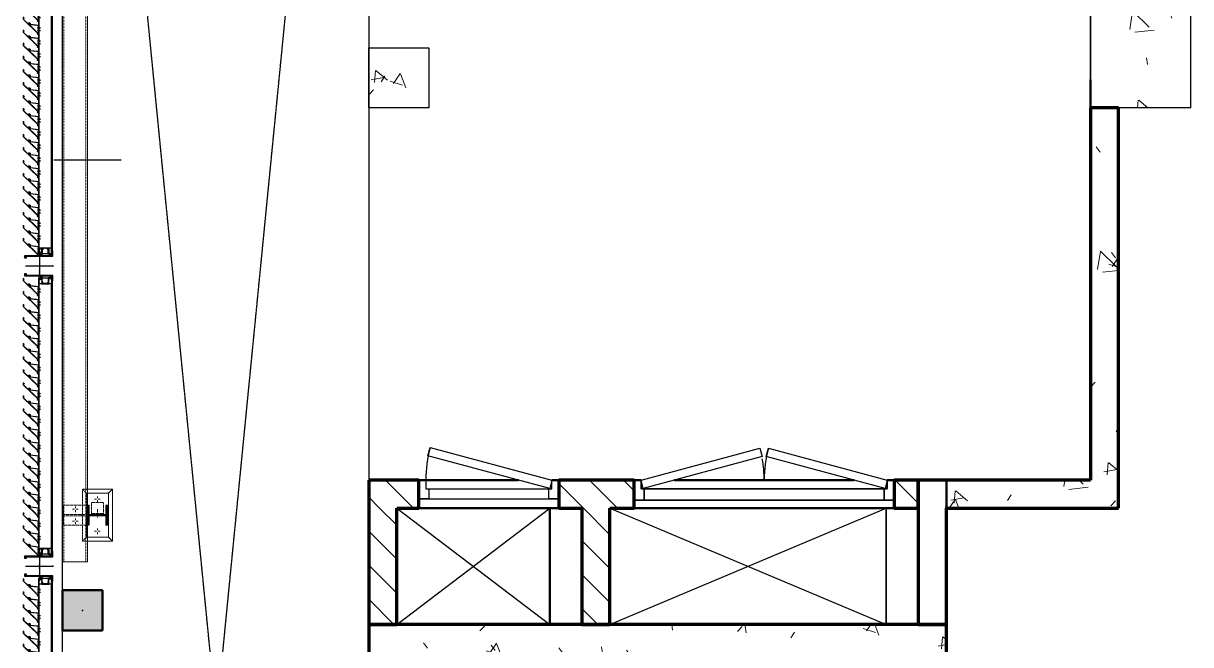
# Model space of a CAD drawing. Header units: millimetres. Extents: x -1379 to 1385823, y -4884429 to 548763.
# Drawn here: x 721394 to 727224, y -2312520 to -2309417 of the extents above; entities that cross this region are included whole.
import ezdxf

# ---------------------------------------------------------------- set-up
doc = ezdxf.new("R2010")
doc.units = ezdxf.units.MM
doc.set_wipeout_variables(frame=1)
for name, pattern in [('CENTER', [50.8, 31.75, -6.35, 6.35, -6.35]), ('DPA_Overhead 100', [2.75, 1.75, -1]), ('HIDDEN', [0.375, 0.25, -0.125]), ('XKITLINE00', [0]), ('XKITLINE02', [4, 2, -2])]:
    doc.linetypes.add(name, pattern=pattern)
for name, color, linetype in [('000 - CONCRETE_COL_CUT_COLOR_5', 7, 'Continuous'), ('000 - CONCRETE_COL_HATCH_', 7, 'Continuous'), ('000 - CONCRETE_EX_BUILDING_MAIN_COLOR_1', 7, 'Continuous'), ('000 - CONCRETE_PRECAST_CUT_COLOR_4', 7, 'Continuous'), ('000 - CONCRETE_WALL_HATCH_', 7, 'Continuous'), ('000 - EXISTING_COLUMN_CUT_COLOR_5', 7, 'Continuous'), ('000 - EXISTING_STEEL-STRUCTURE_CUT_COLOR_4', 7, 'Continuous'), ('000 - EXISTING_STEEL-STRUCTURE_HATCH_', 7, 'Continuous'), ('000 - EXISTING_STEEL-STRUCTURE_HIDDEN_', 7, 'HIDDEN'), ('000 - EXISTING_STEEL-STRUCTURE_MAIN_COLOR_1', 7, 'Continuous'), ('000 - EXISTING_STEEL-STRUCTURE_MAIN_COLOR_2', 7, 'Continuous'), ('000 - EXISTING_STEEL-STRUCTURE_MAIN_COLOR_3', 7, 'Continuous'), ('000 - EXISTING_STEEL-STRUCTURE_WIPEOUT_', 7, 'Continuous'), ('010 - ASPG_ACCESSORIES_MAIN_COLOR_1', 7, 'Continuous'), ('010 - ASPG_EXTR_DEF_SUB', 7, 'Continuous'), ('010 - ASPG_EXTR_MAIN_COLOR_2', 7, 'Continuous'), ('010 - ASPG_FASTERN_DEF_SUB', 7, 'Continuous'), ('010 - ASPG_FRAMING_CUT_COLOR_4', 7, 'Continuous'), ('010 - ASPG_FRAMING_DEF_SUB', 7, 'Continuous'), ('010 - ASPG_FRAMING_HATCH_', 7, 'Continuous'), ('010 - ASPG_FRAMING_MAIN_COLOR_2', 7, 'Continuous'), ('010 - ASPG_FRAMING_SUB_COLOR_2', 7, 'Continuous'), ('010 - ASPG_FRAMING_WIPEOUT_', 7, 'Continuous'), ('BOLT & SCREW', 7, 'Continuous'), ('Center Line', 7, 'CENTER')]:
    doc.layers.add(name, color=color, linetype=linetype)
doc.layers.add('000 - EXISTING_STEEL-STRUCTURE_DEF_SUB', color=7, linetype='Continuous', plot=False)
for name, color, linetype, lineweight in [('12-GRID', 7, 'CENTER', 13), ('_ _ A-DETL-OPENING', 7, 'Continuous', 25), ('A-COLS-E', 7, 'Continuous', 35), ('A-DETL-GENF', 7, 'Continuous', 35), ('A-DETL-MEDM', 7, 'Continuous', 50), ('A-DOOR-E', 7, 'Continuous', 35), ('A-FLOR-E', 7, 'Continuous', 35), ('A-FLOR-OVHD', 7, 'DPA_Overhead 100', 25), ('A-WALL', 7, 'Continuous', 70), ('A-WALL-PATT', 7, 'Continuous', 70), ('SCREW', 7, 'Continuous', 5), ('WALL-E', 7, 'Continuous', 50)]:
    doc.layers.add(name, color=color, linetype=linetype, lineweight=lineweight)
pattern_1 = [(50, (-216781.46, 2306690.5), (728.7365, -63.75582), [76.2, -838.2]), (355, (-216781.5, 2306690.5), (-140.97162, 764.2276), [60.96, -670.56]), (100.451, (-216720.74, 2306685.2), (587.77, 700.46675), [64.76, -712.36]), (46.184, (-216781.5, 2306893.7), (1084.31624, -168.17096), [114.3, -1257.3]), (96.636, (-216691.1, 2306879.7), (949.6099, 989.70985), [97.14, -1068.54]), (351.184, (-216781.5, 2306893.7), (949.62055, 989.70115), [91.44, -1005.84]), (21, (-216679.86, 2306842.9), (606.45787, -409.06057), [76.2, -838.2]), (326, (-216679.9, 2306842.9), (247.20834, 736.75292), [60.96, -670.56]), (71.451, (-216629.3, 2306808.8), (853.66825, 327.68547), [64.76, -712.36]), (37.5, (-216781.46, 2306690.48), (12.354693, 338.22012), [33.528, -628.904, 33.528, -647.192, -673.1]), (37.5, (-216781.46, 2306690.48), (12.354693, 338.22012), [-1343.152, 33.528, -639.572]), (7.5, (-216781.46, 2306690.48), (267.278874, 400.722127), [33.528, -354.584, 33.528, -613.664, -256.54]), (7.5, (-216781.46, 2306690.48), (267.278874, 400.722127), [-1035.304, 33.528, -223.012]), (327.5, (-217008.03, 2306690.48), (542.36333, -22.915345), [33.528, -220.472, 33.528, -758.952, -1051.56]), (327.5, (-217008.03, 2306690.48), (542.36333, -22.915345), [-1046.48, 33.528, -1018.032]), (317.5, (-217109.63, 2306690.5), (592.51696, 101.70711), [33.528, -296.672, 33.528, -492.76, -746.76]), (317.5, (-217109.63, 2306690.5), (592.51696, 101.70711), [-856.488, 33.528, -713.232])]
pattern_2 = [(45, (-216781.46, 2306690.48), (-84.852814, 84.852814), [])]
pattern_3 = [(270, (1257419.24324, -520041.6224), (0.65495992507, -1.1344238721), [0.7562825814, -1.5125651628]), (30, (1257419.24324, -520041.6224), (0.65495992936, 1.1344238696), [0.7562825814, -1.5125651628]), (330, (1257419.24324, -520041.6224), (1.30991985442, -2.48e-09), [-1.5125651628, 0.7562825814])]
pattern_4 = [(315, (1257419.4929, -520021.6224), (1.3369313545, 1.3369313545), []), (45, (1257419.4929, -520021.6224), (-1.3369313545, 1.3369313545), [])]
pattern_5 = [(270, (1257419.4425, -520043.9224), (0.65495992507, -1.1344238721), [0.7562825814, -1.5125651628]), (30, (1257419.4425, -520043.9224), (0.65495992936, 1.1344238696), [0.7562825814, -1.5125651628]), (330, (1257419.4425, -520043.9224), (1.30991985442, -2.48e-09), [-1.5125651628, 0.7562825814])]
pattern_6 = [(315, (1257419.1929, -520023.9224), (1.3369313545, 1.3369313545), []), (45, (1257419.1929, -520023.9224), (-1.3369313545, 1.3369313545), [])]

# ---------------------------------------------------------------- blocks, each defined once
blk = doc.blocks.new('DPA_Rectangular - 500 x 500mm-3612790-IV01 - LOWER ROOF LEVEL PLAN')
at = {"layer": '000 - CONCRETE_COL_CUT_COLOR_5', "lineweight": 9}
h = blk.add_hatch(dxfattribs=at)
h.set_pattern_fill('FP_1', style=0, pattern_type=2)
h.set_pattern_definition([(50, (-221906.46, 2313145.5), (728.7365, -63.75582), [76.2, -838.2]), (355, (-221906.5, 2313145.5), (-140.97162, 764.2276), [60.96, -670.56]), (100.451, (-221845.74, 2313140.2), (587.77, 700.46675), [64.76, -712.36]), (46.184, (-221906.5, 2313348.7), (1084.31624, -168.17096), [114.3, -1257.3]), (96.636, (-221816.1, 2313334.7), (949.6099, 989.70985), [97.14, -1068.54]), (351.184, (-221906.5, 2313348.7), (949.62055, 989.70115), [91.44, -1005.84]), (21, (-221804.86, 2313297.9), (606.45787, -409.06057), [76.2, -838.2]), (326, (-221804.9, 2313297.9), (247.20834, 736.75292), [60.96, -670.56]), (71.451, (-221754.3, 2313263.8), (853.66825, 327.68547), [64.76, -712.36]), (37.5, (-221906.46, 2313145.48), (12.354693, 338.22012), [33.528, -628.904, 33.528, -1320.292]), (37.5, (-221906.46, 2313145.48), (12.354693, 338.22012), [-695.96, -647.192, 33.528, -639.572]), (7.5, (-221906.46, 2313145.48), (267.278874, 400.722127), [33.528, -354.584, 33.528, -870.204]), (7.5, (-221906.46, 2313145.48), (267.278874, 400.722127), [-421.64, -613.664, 33.528, -223.012]), (327.5, (-222133.03, 2313145.48), (542.36333, -22.915345), [33.528, -220.472, 33.528, -1810.512]), (327.5, (-222133.03, 2313145.48), (542.36333, -22.915345), [-287.528, -758.952, 33.528, -1018.032]), (317.5, (-222234.63, 2313145.5), (592.51696, 101.70711), [33.528, -296.672, 33.528, -1239.52]), (317.5, (-222234.63, 2313145.5), (592.51696, 101.70711), [-363.728, -492.76, 33.528, -713.232])])
h.paths.add_polyline_path([(250, -250), (250, 250), (-250, 250), (-250, -250)])
at = {"layer": '000 - CONCRETE_COL_CUT_COLOR_5', "color": 7}
for p, q in [((-250, 250), (250, 250)), ((-250, -250), (-250, 250)), ((250, 250), (250, -250)), ((250, -250), (-250, -250))]:
    blk.add_line(p, q, dxfattribs=at)
blk = doc.blocks.new('A4 - _Wall_ Access Panel 700x1350-3805095-IV01 - LOWER ROOF LEVEL PLAN')
at = {"layer": '000 - CONCRETE_EX_BUILDING_MAIN_COLOR_1', "color": 7}
for p, q in [((-350, 23), (-300, 23)), ((-350, -70), (-350, 23)), ((350, 23), (-350, 23)), ((-350, -70), (-350, 23)), ((-300, 23), (-300, -27)), ((300, 23), (-300, 23)), ((-300, 23), (-300, -27)), ((300, 23), (350, 23)), ((300, -27), (300, 23)), ((300, -27), (300, 23)), ((350, 23), (350, -70)), ((350, 23), (350, -70)), ((-315, -27), (-315, -70)), ((-300, -27), (-315, -27)), ((315, -27), (-315, -27)), ((-315, -27), (-315, -70)), ((-315, -70), (-303.9, -28.5)), ((-303.9, -28.5), (304.6, -191.5)), ((300, -27), (-300, -27)), ((315, -27), (300, -27)), ((315, -70), (315, -27)), ((315, -70), (315, -27)), ((-315, -70), (-350, -70)), ((-315, -70), (-350, -70)), ((293.5, -233.1), (-315, -70)), ((350, -70), (-148.9, -70)), ((-148.9, -70), (315, -70)), ((350, -70), (315, -70)), ((304.6, -191.5), (293.5, -233.1))]:
    blk.add_line(p, q, dxfattribs=at)
blk.add_arc((-315, -70), 630, 344.9995, 0, dxfattribs=at)
blk = doc.blocks.new('A20 - _Wall_ Access Panel 1300x1350-3801964-IV01 - LOWER ROOF LEVEL PLAN')
at = {"layer": '000 - CONCRETE_EX_BUILDING_MAIN_COLOR_1', "color": 7}
for p, q in [((-650, 30), (-600, 30)), ((-650, -70), (-650, 30)), ((-650, 30), (-650, -70)), ((650, 30), (-650, 30)), ((-600, 30), (-600, -27)), ((-600, -27), (-600, 30)), ((-600, 30), (600, 30)), ((600, 30), (650, 30)), ((600, -27), (600, 30)), ((600, 30), (600, -27)), ((650, 30), (650, -70)), ((650, -70), (650, 30)), ((-600, -27), (-615, -27)), ((-615, -27), (-615, -70)), ((-615, -70), (-615, -27)), ((-615, -27), (615, -27)), ((-615, -70), (-603.9, -28.5)), ((-603.9, -28.5), (-9.8, -187.6)), ((600, -27), (-600, -27)), ((9.8, -187.6), (603.9, -28.5)), ((615, -27), (600, -27)), ((603.9, -28.5), (615, -70)), ((615, -70), (615, -27)), ((615, -27), (615, -70)), ((-615, -70), (-650, -70)), ((-650, -70), (-615, -70)), ((-21, -229.2), (-615, -70)), ((448.8, -70), (-448.9, -70)), ((-448.9, -70), (448.8, -70)), ((615, -70), (21, -229.2)), ((650, -70), (615, -70)), ((615, -70), (650, -70)), ((-9.8, -187.6), (-21, -229.2)), ((21, -229.2), (9.8, -187.6))]:
    blk.add_line(p, q, dxfattribs=at)
for centre, start, end in [((-615, -70), 344.99949, 0), ((615, -70), 180, 190.00035)]:
    blk.add_arc(centre, 615, start, end, dxfattribs=at)
blk = doc.blocks.new('DPA_Rectangular - 300 x 300mm-V578-IV01 - LOWER ROOF LEVEL PLAN')
at = {"layer": '000 - CONCRETE_COL_CUT_COLOR_5', "lineweight": 9}
h = blk.add_hatch(dxfattribs=at)
h.set_pattern_fill('FP_65', style=0, pattern_type=2)
h.set_pattern_definition([(50, (-222006.46, 2316850.5), (728.7365, -63.75582), [76.2, -838.2]), (355, (-222006.5, 2316850.5), (-140.97162, 764.2276), [60.96, -670.56]), (100.451, (-221945.74, 2316845.2), (587.77, 700.46675), [64.76, -712.36]), (46.184, (-222006.5, 2317053.7), (1084.31624, -168.17096), [114.3, -1257.3]), (96.636, (-221916.1, 2317039.7), (949.6099, 989.70985), [97.14, -1068.54]), (351.184, (-222006.5, 2317053.7), (949.62055, 989.70115), [91.44, -1005.84]), (21, (-221904.86, 2317002.9), (606.45787, -409.06057), [76.2, -838.2]), (326, (-221904.9, 2317002.9), (247.20834, 736.75292), [60.96, -670.56]), (71.451, (-221854.3, 2316968.8), (853.66825, 327.68547), [64.76, -712.36]), (37.5, (-222006.46, 2316850.48), (12.354693, 338.22012), [33.528, -628.904, 33.528, -1320.292]), (37.5, (-222006.46, 2316850.48), (12.354693, 338.22012), [-695.96, -647.192, 33.528, -639.572]), (7.5, (-222006.46, 2316850.48), (267.278874, 400.722127), [33.528, -354.584, 33.528, -870.204]), (7.5, (-222006.46, 2316850.48), (267.278874, 400.722127), [-421.64, -613.664, 33.528, -223.012]), (327.5, (-222233.03, 2316850.48), (542.36333, -22.915345), [33.528, -220.472, 33.528, -1810.512]), (327.5, (-222233.03, 2316850.48), (542.36333, -22.915345), [-287.528, -758.952, 33.528, -1018.032]), (317.5, (-222334.63, 2316850.5), (592.51696, 101.70711), [33.528, -296.672, 33.528, -1239.52]), (317.5, (-222334.63, 2316850.5), (592.51696, 101.70711), [-363.728, -492.76, 33.528, -713.232])])
h.paths.add_polyline_path([(150, -150), (150, 150), (-150, 150), (-150, -150)])
at = {"layer": '000 - CONCRETE_COL_CUT_COLOR_5', "color": 7}
for p, q in [((-150, 150), (150, 150)), ((-150, -150), (-150, 150)), ((150, 150), (150, -150)), ((150, -150), (-150, -150))]:
    blk.add_line(p, q, dxfattribs=at)
blk = doc.blocks.new('*U2580')
at = {"layer": '000 - CONCRETE_COL_HATCH_'}
h = blk.add_hatch(dxfattribs=at)
h.set_pattern_fill('AR-CONC', scale=0.5)
h.set_pattern_definition([(50, (0, -2e-14), (3.5863, -0.31376), [0.375, -4.125]), (355, (0, -2e-14), (-0.69376, 3.76096), [0.3, -3.3]), (100.4514, (0.299, -0.026), (2.89254, 3.4472), [0.3187, -3.50571]), (46.1842, (0, 1), (5.3362, -0.8276), [0.5625, -6.1875]), (96.6356, (0.4447, 0.931), (4.67331, 4.8706), [0.47805, -5.25857]), (351.184, (0, 1), (4.6733, 4.8706), [0.45, -4.95]), (21, (0.5, 0.75), (2.984535, -2.013094), [0.375, -4.125]), (326, (0.5, 0.75), (1.21658, 3.62575), [0.3, -3.3]), (71.4514, (0.7487, 0.5822), (4.20111, 1.612656), [0.3187, -3.50571]), (37.5, (0, -2e-14), (0.060799, 1.664469), [0, -3.26, 0, -3.35, 0, -3.3125]), (7.5, (0, -2e-14), (1.315348, 1.972059), [0, -1.91, 0, -3.185, 0, -1.2625]), (327.5, (-1.115, -2e-14), (2.669112, -0.112774), [0, -1.25, 0, -3.9, 0, -5.175]), (317.5, (-1.615, -2e-14), (2.91593, 0.500525), [0, -1.625, 0, -2.59, 0, -3.675])])
h.paths.add_polyline_path([(-100, -100), (100, -100), (100, 100), (-100, 100)])
at = {"color": 7}
blk.add_point((0, 0), dxfattribs=at)
at = {"layer": '000 - EXISTING_COLUMN_CUT_COLOR_5', "color": 7}
blk.add_lwpolyline([(-100, -100), (100, -100), (100, 100), (-100, 100)], close=True, dxfattribs=at)
blk = doc.blocks.new('C-1-IV01_REV00_20260605-145550_LOPF_EX')
at = {"layer": 'A-DETL-GENF', "lineweight": 25}
h = blk.add_hatch(dxfattribs=at)
h.set_pattern_fill('FP_2', style=0, pattern_type=2)
h.set_pattern_definition(pattern_1)
h.paths.add_polyline_path([(3485, -11840), (3485, -11640), (3285, -11640), (3285, -11840)])
h.paths.add_polyline_path([(519.4, -11840), (585, -11840), (585, -11640), (385, -11640), (385, -11840)])
h.paths.add_polyline_path([(7985, -11840), (7985, -11640), (7785, -11640), (7785, -11840)])
h.paths.add_polyline_path([(16445, -11840), (16445, -11640), (16245, -11640), (16245, -11840)])
h.paths.add_polyline_path([(12295, -11840), (12495, -11840), (12495, -11640), (12295, -11640)])
at = {"layer": 'A-WALL-PATT', "lineweight": 9}
h = blk.add_hatch(dxfattribs=at)
h.set_pattern_fill('FP_2', style=0, pattern_type=2)
h.set_pattern_definition(pattern_1)
h.paths.add_polyline_path([(7235, -6705), (7375, -6705), (7375, -6565), (5375, -6565), (5375, -6705), (6259.5, -6705)])
h = blk.add_hatch(dxfattribs=at)
h.set_pattern_fill('FP_2', style=0, pattern_type=2)
h.set_pattern_definition(pattern_1)
h.paths.add_polyline_path([(7375, -7425), (7375, -6705), (7235, -6705), (7235, -7425)])
h = blk.add_hatch(dxfattribs=at)
h.set_pattern_fill('FP_2', style=0, pattern_type=2)
h.set_pattern_definition(pattern_1)
h.paths.add_polyline_path([(7955, -7565), (7955, -7425), (7235, -7425), (7235, -7565)])
h = blk.add_hatch(dxfattribs=at)
h.set_pattern_fill('FP_2', style=0, pattern_type=2)
h.set_pattern_definition(pattern_1)
h.paths.add_polyline_path([(7955, -10310), (8155, -10310), (8155, -7425), (7955, -7425), (7955, -9952.9)])
h = blk.add_hatch(dxfattribs=at)
h.set_pattern_fill('FP_8', style=0, pattern_type=2)
h.set_pattern_definition(pattern_2)
h.paths.add_polyline_path([(7375, -10310), (7375, -10060), (7235, -10060), (7235, -10310), (7305, -10310)])
h.paths.add_polyline_path([(7305, -9360), (7375, -9360), (7375, -8985), (7235, -8985), (7235, -9360)])
h.paths.add_polyline_path([(7235, -7685), (7375, -7685), (7375, -7565), (7235, -7565), (7235, -7643.6)])
h = blk.add_hatch(dxfattribs=at)
h.set_pattern_fill('FP_8', style=0, pattern_type=2)
h.set_pattern_definition(pattern_2)
h.paths.add_polyline_path([(7955, -9245), (7955, -9105), (7375, -9105), (7375, -9245), (7407.5, -9245)])
h = blk.add_hatch(dxfattribs=at)
h.set_pattern_fill('FP_8', style=0, pattern_type=2)
h.set_pattern_definition(pattern_2)
h.paths.add_polyline_path([(7955, -10310), (7955, -10170), (7375, -10170), (7375, -10310), (7407.5, -10310)])
at = {"layer": '_ _ A-DETL-OPENING', "color": 7}
for p, q in [((7955, -9105), (7375, -7725)), ((7375, -9105), (7955, -7725)), ((7955, -10170), (7375, -9405)), ((7375, -10170), (7955, -9405))]:
    blk.add_line(p, q, dxfattribs=at)
at = {"layer": 'A-DETL-MEDM', "color": 7}
for p, q in [((7785, -11640), (7785, -11840)), ((7985, -11640), (7785, -11640)), ((7985, -11840), (7985, -11640)), ((7785, -11840), (7985, -11840))]:
    blk.add_line(p, q, dxfattribs=at)
at = {"layer": 'A-FLOR-E', "color": 7}
for p, q in [((5375, -6565), (7375, -6565)), ((7375, -6565), (7375, -7425)), ((7235, -6705), (685, -6705)), ((685, -6705), (7235, -6705)), ((7235, -6705), (685, -6705)), ((685, -6705), (7235, -6705)), ((7235, -6705), (685, -6705)), ((7235, -7425), (7235, -6705)), ((7235, -6705), (7235, -7425)), ((7235, -7720), (7235, -6705)), ((7235, -6705), (7235, -7425)), ((7235, -7425), (7235, -6705)), ((14555, -7425), (7235, -7425)), ((7235, -7425), (14555, -7425)), ((7235, -7425), (7955, -7425)), ((7955, -7425), (7235, -7425)), ((7375, -7425), (14415, -7425)), ((7955, -7425), (7955, -7725)), ((7955, -7725), (7955, -7425)), ((7955, -7725), (7375, -7725)), ((7375, -7725), (7375, -9105)), ((7375, -9105), (7375, -7725)), ((7375, -7725), (7955, -7725)), ((7235, -8783.8), (7235, -7886.1)), ((7235, -9395), (7235, -8950)), ((7375, -9105), (7955, -9105)), ((7955, -9105), (7375, -9105)), ((7955, -9105), (7955, -9405)), ((7955, -9405), (7955, -9105)), ((7955, -9405), (7375, -9405)), ((7375, -9405), (7375, -10170)), ((7375, -10170), (7375, -9405)), ((7375, -9405), (7955, -9405)), ((7235, -10310), (7235, -9561.1)), ((7375, -10170), (7955, -10170)), ((7955, -10170), (7375, -10170)), ((7955, -10170), (7955, -10310)), ((7955, -10310), (7955, -10170)), ((14555, -10310), (7235, -10310)), ((7955, -10310), (14555, -10310)), ((14555, -10310), (7955, -10310))]:
    blk.add_line(p, q, dxfattribs=at)
at = {"layer": 'A-FLOR-OVHD', "color": 7}
for p, q in [((16145, -10310), (585, -11840)), ((685, -10310), (7235, -10310)), ((16245, -11840), (685, -10310)), ((16245, -11840), (585, -11840))]:
    blk.add_line(p, q, dxfattribs=at)
at = {"layer": 'A-WALL', "color": 7}
for p, q in [((7375, -6565), (5375, -6565)), ((5375, -6565), (5375, -6705)), ((7375, -6705), (7375, -6565)), ((5375, -6705), (7235, -6705)), ((7235, -6705), (7235, -7425)), ((7375, -7425), (7375, -6705)), ((7235, -7425), (7235, -7565)), ((7955, -7425), (7375, -7425)), ((7955, -7425), (7955, -10310)), ((8155, -7425), (7955, -7425)), ((7955, -7565), (7955, -7425)), ((7235, -7565), (7955, -7565)), ((7235, -7565), (7235, -7685)), ((7305, -7565), (7235, -7565)), ((7375, -7565), (7305, -7565)), ((7375, -7685), (7375, -7565)), ((7235, -7685), (7305, -7685)), ((7305, -7685), (7375, -7685)), ((7235, -8985), (7235, -9360)), ((7305, -8985), (7235, -8985)), ((7375, -8985), (7305, -8985)), ((7375, -9105), (7375, -8985)), ((7955, -9105), (7375, -9105)), ((7955, -9245), (7955, -9105)), ((7375, -9245), (7955, -9245)), ((7375, -9360), (7375, -9245)), ((7235, -9360), (7305, -9360)), ((7305, -9360), (7375, -9360)), ((7235, -10060), (7235, -10310)), ((7305, -10060), (7235, -10060)), ((7375, -10060), (7305, -10060)), ((7375, -10170), (7375, -10060)), ((7955, -10170), (7375, -10170)), ((7955, -10310), (7955, -10170)), ((7235, -10310), (7305, -10310)), ((7305, -10310), (7375, -10310)), ((7375, -10310), (7955, -10310)), ((7955, -10310), (8155, -10310))]:
    blk.add_line(p, q, dxfattribs=at)
at = {"layer": 'WALL-E', "color": 7}
for p, q in [((5235, -6705), (5375, -6705)), ((5235, -6705), (5375, -6705)), ((7235, -7425), (7955, -7425)), ((7955, -7425), (7235, -7425)), ((14355, -7425), (7955, -7425)), ((7955, -7425), (14355, -7425)), ((7955, -7625), (7955, -7425)), ((7955, -7625), (7955, -7425)), ((7955, -7425), (7955, -7565)), ((7955, -7425), (7955, -7565)), ((7955, -7625), (7955, -10310)), ((7955, -10310), (7955, -7625)), ((7235, -7720), (7235, -7685)), ((7375, -7685), (7235, -7685)), ((7375, -7685), (7375, -8985)), ((7375, -9105), (7375, -7725)), ((7375, -7725), (7375, -9105)), ((7375, -9065), (7375, -7765)), ((7375, -7765), (7375, -9065)), ((7235, -8783.8), (7235, -7886.1)), ((7235, -8985), (7235, -8950)), ((7235, -8985), (7375, -8985)), ((7955, -9265), (7955, -9405)), ((7955, -9265), (7955, -9405)), ((7235, -9395), (7235, -9360)), ((7375, -9360), (7235, -9360)), ((7375, -9360), (7375, -10060)), ((7375, -9405), (7955, -9405)), ((7955, -9405), (7375, -9405)), ((7375, -10170), (7375, -9405)), ((7375, -9405), (7375, -10170)), ((7235, -10060), (7235, -9561.1)), ((7375, -10170), (7375, -9837.5)), ((7375, -9837.5), (7375, -10170)), ((7235, -10060), (7375, -10060))]:
    blk.add_line(p, q, dxfattribs=at)
at = {"layer": '000 - CONCRETE_PRECAST_CUT_COLOR_4', "color": 7}
blk.add_blockref('*U2580', (7885, -11740), dxfattribs=at)
at = {"layer": 'A-COLS-E', "color": 7}
for name, p in [('DPA_Rectangular - 500 x 500mm-3612790-IV01 - LOWER ROOF LEVEL PLAN', (5125, -6455)), ('DPA_Rectangular - 300 x 300mm-V578-IV01 - LOWER ROOF LEVEL PLAN', (5225, -10160))]:
    blk.add_blockref(name, p, dxfattribs=at)
at = {"layer": 'A-DOOR-E', "color": 7, "rotation": 270}
for name, p in [('A20 - _Wall_ Access Panel 1300x1350-3801964-IV01 - LOWER ROOF LEVEL PLAN', (7305, -8335)), ('A4 - _Wall_ Access Panel 700x1350-3805095-IV01 - LOWER ROOF LEVEL PLAN', (7305, -9710))]:
    blk.add_blockref(name, p, dxfattribs=at)
blk = doc.blocks.new('*U3530')
at = {"layer": '12-GRID', "color": 7, "linetype": 'CENTER'}
for p, q in [((0, -6.2), (0, 2.2)), ((-4.2, -2), (4.2, -2))]:
    blk.add_line(p, q, dxfattribs=at)
at = {"layer": 'BOLT & SCREW', "color": 7}
for p, q in [((-0.6, -1.8), (-1.8, -1.6)), ((-0.6, -2.2), (-1.8, -2.4)), ((-0.5, -1.8), (-0.9, -1.6)), ((-0.5, -2.2), (-0.9, -2.4)), ((-0.2, -1.4), (-0.4, -0.2)), ((-0.2, -1.5), (-0.4, -1.1)), ((-0.2, -2.5), (-0.4, -2.9)), ((-0.2, -2.6), (-0.4, -3.8)), ((0.2, -1.4), (0.4, -0.2)), ((0.2, -1.5), (0.4, -1.1)), ((0.4, -2.9), (0.2, -2.5)), ((0.2, -2.6), (0.4, -3.8)), ((0.5, -1.8), (0.9, -1.6)), ((0.5, -2.2), (0.9, -2.4)), ((0.6, -1.8), (1.8, -1.6)), ((0.6, -2.2), (1.8, -2.4))]:
    blk.add_line(p, q, dxfattribs=at)
for points in [[(-1.8, -1.6), (-0.9, -1.6, 0.414214), (-0.4, -1.1), (-0.4, -0.2), (0.4, -0.2), (0.4, -1.1, 0.414214), (0.9, -1.6), (1.8, -1.6), (1.8, -2.4), (0.9, -2.4, 0.414214), (0.4, -2.9), (0.4, -3.8), (-0.4, -3.8), (-0.4, -2.9, 0.414214), (-0.9, -2.4), (-1.8, -2.4)], [(0.2, -2.5, -0.414214), (0.5, -2.2), (0.6, -2.2), (0.6, -1.8), (0.5, -1.8, -0.414214), (0.2, -1.5), (0.2, -1.4), (-0.2, -1.4), (-0.2, -1.5, -0.414214), (-0.5, -1.8), (-0.6, -1.8), (-0.6, -2.2), (-0.5, -2.2, -0.414214), (-0.2, -2.5), (-0.2, -2.6), (0.2, -2.6)]]:
    blk.add_lwpolyline(points, format="xyb", close=True, dxfattribs=at)
blk.add_circle((0, -2), 3.5, dxfattribs=at)
blk = doc.blocks.new('000_ASPG_TYP_FILES_20260218-010703_FRAME_EXTR_')
at = {"layer": '010 - ASPG_FRAMING_HATCH_'}
h = blk.add_hatch(dxfattribs=at)
h.set_pattern_fill('ANSI32', scale=0.1, angle=180)
edge = h.paths.add_edge_path()
edge.add_line((2, 16), (2, 2))
edge.add_line((2, 2), (39.7, 2))
edge.add_arc((39.7, 1.7), 0.3, 0, 90, ccw=False)
edge.add_line((40, 1.7), (40, 0.3))
edge.add_arc((39.7, 0.3), 0.3, -90, 0, ccw=False)
edge.add_line((39.7, 0), (0.3, 0))
edge.add_arc((0.3, 0.3), 0.3, 180, 270, ccw=False)
edge.add_line((0, 0.3), (0, 17.7))
edge.add_arc((0.3, 17.7), 0.3, 90, 180, ccw=False)
edge.add_line((0.3, 18), (22.6, 18))
edge.add_arc((22.6, 18.5), 0.5, 270, 380.20955)
edge.add_arc((26.2, 19.8), 3.35, 182.06379, 200.20955, ccw=False)
edge.add_arc((23.6, 19.7), 0.76, 2.06379, 182.06379, ccw=False)
edge.add_arc((26.2, 19.8), 1.83, 182.06379, 447.93621)
edge.add_arc((26.3, 22.4), 0.76, 87.93621, 267.93621, ccw=False)
edge.add_arc((26.2, 19.8), 3.35, 69.79045, 87.93621, ccw=False)
edge.add_arc((27.5, 23.4), 0.5, 249.79045, 360)
edge.add_line((28, 23.4), (28, 26.7))
edge.add_line((28, 26.7), (28.5, 27.2))
edge.add_line((28.5, 27.2), (28, 27.7))
edge.add_line((28, 27.7), (28, 38.6))
edge.add_line((28, 38.6), (28.5, 39.1))
edge.add_line((28.5, 39.1), (28, 39.6))
edge.add_line((28, 39.6), (28, 42.9))
edge.add_arc((27.5, 42.9), 0.5, 0, 110.20955)
edge.add_arc((26.2, 46.5), 3.35, 272.06379, 290.20955, ccw=False)
edge.add_arc((26.3, 43.9), 0.76, 92.06379, 272.06379, ccw=False)
edge.add_arc((26.2, 46.5), 1.83, 272.06379, 537.93621)
edge.add_arc((23.6, 46.6), 0.76, 177.93621, 357.93621, ccw=False)
edge.add_arc((26.2, 46.5), 3.35, 159.79045, 177.93621, ccw=False)
edge.add_arc((22.6, 47.8), 0.5, 339.79045, 450)
edge.add_line((22.6, 48.3), (0.3, 48.3))
edge.add_arc((0.3, 48.6), 0.3, 180, 270, ccw=False)
edge.add_line((0, 48.6), (0, 60))
edge.add_arc((0.3, 60), 0.3, 90, 180, ccw=False)
edge.add_line((0.3, 60.3), (5, 60.3))
edge.add_line((5, 60.3), (5, 65))
edge.add_arc((5.3, 65), 0.3, 90, 180, ccw=False)
edge.add_line((5.3, 65.3), (30, 65.3))
edge.add_line((30, 65.3), (30, 63.6))
edge.add_arc((29.7, 63.6), 0.3, -90, 0, ccw=False)
edge.add_line((29.7, 63.3), (7.3, 63.3))
edge.add_arc((7.3, 63), 0.3, 90, 180)
edge.add_line((7, 63), (7, 58.3))
edge.add_line((7, 58.3), (2.3, 58.3))
edge.add_arc((2.3, 58), 0.3, 90, 180)
edge.add_line((2, 58), (2, 50.6))
edge.add_arc((2.3, 50.6), 0.3, 180, 270)
edge.add_line((2.3, 50.3), (29.7, 50.3))
edge.add_arc((29.7, 50), 0.3, 0, 90, ccw=False)
edge.add_line((30, 50), (30, 26.7))
edge.add_line((30, 26.7), (30, 16.3))
edge.add_arc((29.7, 16.3), 0.3, -90, 0, ccw=False)
edge.add_line((29.7, 16), (2, 16))
at = {"layer": '010 - ASPG_FRAMING_CUT_COLOR_4', "color": 7}
blk.add_lwpolyline([(2, 16), (2, 2), (39.7, 2, -0.414214), (40, 1.7), (40, 0.3, -0.414214), (39.7, 0), (0.3, 0, -0.414214), (0, 0.3), (0, 17.7, -0.414214), (0.3, 18), (22.6, 18, 0.52173), (23, 18.7, -0.079342), (22.8, 19.7, -1), (24.3, 19.8, 2.296346), (26.2, 21.7, -1), (26.3, 23.2, -0.079342), (27.3, 23, 0.52173), (28, 23.4), (28, 26.7), (28.5, 27.2), (28, 27.7), (28, 38.6), (28.5, 39.1), (28, 39.6), (28, 42.9, 0.52173), (27.3, 43.3, -0.079342), (26.3, 43.1, -1), (26.2, 44.6, 2.296346), (24.3, 46.5, -1), (22.8, 46.6, -0.079342), (23, 47.6, 0.52173), (22.6, 48.3), (0.3, 48.3, -0.414214), (0, 48.6), (0, 60, -0.414214), (0.3, 60.3), (5, 60.3), (5, 65, -0.414214), (5.3, 65.3), (30, 65.3), (30, 63.6, -0.414214), (29.7, 63.3), (7.3, 63.3, 0.414214), (7, 63), (7, 58.3), (2.3, 58.3, 0.414214), (2, 58), (2, 50.6, 0.414214), (2.3, 50.3), (29.7, 50.3, -0.414214), (30, 50), (30, 26.7), (30, 16.3, -0.414214), (29.7, 16)], format="xyb", close=True, dxfattribs=at)
at = {"color": 7}
for p in [(26.2, 48.5), (26.2, 21.8)]:
    blk.add_blockref('*U3530', p, dxfattribs=at)
blk = doc.blocks.new('*U3143')
at = {"layer": '010 - ASPG_FRAMING_HATCH_', "transparency": 33554585}
h = blk.add_hatch(dxfattribs=at)
h.set_pattern_fill('ANSI32', scale=0.25)
edge = h.paths.add_edge_path()
edge.add_line((2, -50), (2, -75))
edge.add_line((2, -75), (0, -75))
edge.add_line((0, -75), (0, -49))
edge.add_arc((1, -49), 1, 90, 180, ccw=False)
edge.add_line((1, -48), (63, -48))
edge.add_arc((63, -47), 1, 270, 360)
edge.add_line((64, -47), (64, 47))
edge.add_arc((63, 47), 1, 0, 90)
edge.add_line((63, 48), (1, 48))
edge.add_arc((1, 49), 1, 180, 270, ccw=False)
edge.add_line((0, 49), (0, 75))
edge.add_line((0, 75), (2, 75))
edge.add_line((2, 75), (2, 50))
edge.add_line((2, 50), (141, 50))
edge.add_line((141, 50), (141, 41))
edge.add_arc((140, 41), 1, 270, 360, ccw=False)
edge.add_line((140, 40), (132, 40))
edge.add_arc((132, 41), 1, 180, 270, ccw=False)
edge.add_line((131, 41), (131, 47))
edge.add_arc((130, 47), 1, 0, 90)
edge.add_line((130, 48), (67, 48))
edge.add_arc((67, 47), 1, 90, 180)
edge.add_line((66, 47), (66, -47))
edge.add_arc((67, -47), 1, 180, 270)
edge.add_line((67, -48), (130, -48))
edge.add_arc((130, -47), 1, 270, 360)
edge.add_line((131, -47), (131, -41))
edge.add_arc((132, -41), 1, 90, 180, ccw=False)
edge.add_line((132, -40), (140, -40))
edge.add_arc((140, -41), 1, 0, 90, ccw=False)
edge.add_line((141, -41), (141, -50))
edge.add_line((141, -50), (2, -50))
h.paths.add_polyline_path([(139, 48), (139, 42), (133, 42), (133, 48)], flags=16)
h.paths.add_polyline_path([(139, -48), (139, -42), (133, -42), (133, -48)], flags=16)
at = {"layer": '010 - ASPG_FRAMING_HATCH_'}
h = blk.add_hatch(dxfattribs=at)
h.set_pattern_fill('ANSI37', scale=0.595498, angle=-90)
h.set_pattern_definition(pattern_6)
edge = h.paths.add_edge_path()
edge.add_ellipse((11.5, 55), major_axis=(0, -5), ratio=0.644482, start_angle=180, end_angle=360, ccw=False)
edge.add_line((11.5, 60), (2, 60))
edge.add_arc((-7.9, 55), 11.1, -26.79627, 26.79627, ccw=False)
edge.add_line((2, 50), (11.5, 50))
h = blk.add_hatch(dxfattribs=at)
h.set_pattern_fill('HONEY', scale=0.238199, angle=-90)
h.set_pattern_definition(pattern_5)
edge = h.paths.add_edge_path()
edge.add_ellipse((11.8, 55), major_axis=(0, -5), ratio=0.644482, start_angle=0, end_angle=360, ccw=False)
h = blk.add_hatch(dxfattribs=at)
h.set_pattern_fill('HONEY', scale=0.238199, angle=-90)
h.set_pattern_definition(pattern_3)
edge = h.paths.add_edge_path()
edge.add_ellipse((57.5, 55), major_axis=(0, -5), ratio=0.644482, start_angle=0, end_angle=360)
h = blk.add_hatch(dxfattribs=at)
h.set_pattern_fill('ANSI37', scale=0.595498, angle=-90)
h.set_pattern_definition(pattern_4)
edge = h.paths.add_edge_path()
edge.add_ellipse((57.8, 55), major_axis=(0, -5), ratio=0.644482, start_angle=0, end_angle=180)
edge.add_line((57.8, 60), (62, 60))
edge.add_arc((62, 60.3), 0.3, -90, 0)
edge.add_line((62.3, 60.3), (62.3, 61))
edge.add_line((62.3, 61), (61.8, 61.5))
edge.add_line((61.8, 61.5), (62.3, 62))
edge.add_line((62.3, 62), (61.8, 62.5))
edge.add_line((61.8, 62.5), (62.3, 63))
edge.add_line((62.3, 63), (61.8, 63.5))
edge.add_line((61.8, 63.5), (62.3, 64))
edge.add_line((62.3, 64), (62.3, 65))
edge.add_line((62.3, 65), (63.3, 65))
edge.add_line((63.3, 65), (63.8, 65.5))
edge.add_line((63.8, 65.5), (64.3, 65))
edge.add_line((64.3, 65), (64.8, 65.5))
edge.add_line((64.8, 65.5), (65.3, 65))
edge.add_line((65.3, 65), (65.8, 65.5))
edge.add_line((65.8, 65.5), (66.3, 65))
edge.add_line((66.3, 65), (67, 65))
edge.add_arc((67, 65.3), 0.3, -90, 0)
edge.add_line((67.3, 65.3), (67.3, 60))
edge.add_arc((77.2, 55), 11.1, 153.20373, 206.79627)
edge.add_line((67.3, 50), (57.8, 50))
h = blk.add_hatch(dxfattribs=at)
h.set_pattern_fill('ANSI37', scale=0.595498, angle=-90)
h.set_pattern_definition(pattern_6)
edge = h.paths.add_edge_path()
edge.add_ellipse((11.5, -55), major_axis=(0, 5), ratio=0.644482, start_angle=0, end_angle=180)
edge.add_line((11.5, -60), (2, -60))
edge.add_arc((-7.9, -55), 11.1, 333.20373, 386.79627)
edge.add_line((2, -50), (11.5, -50))
h = blk.add_hatch(dxfattribs=at)
h.set_pattern_fill('HONEY', scale=0.238199, angle=-90)
h.set_pattern_definition(pattern_5)
edge = h.paths.add_edge_path()
edge.add_ellipse((11.8, -55), major_axis=(0, 5), ratio=0.644482, start_angle=0, end_angle=360)
h = blk.add_hatch(dxfattribs=at)
h.set_pattern_fill('HONEY', scale=0.238199, angle=-90)
h.set_pattern_definition(pattern_3)
edge = h.paths.add_edge_path()
edge.add_ellipse((57.5, -55), major_axis=(0, 5), ratio=0.644482, start_angle=0, end_angle=360, ccw=False)
h = blk.add_hatch(dxfattribs=at)
h.set_pattern_fill('ANSI37', scale=0.595498, angle=-90)
h.set_pattern_definition(pattern_4)
edge = h.paths.add_edge_path()
edge.add_ellipse((57.8, -55), major_axis=(0, 5), ratio=0.644482, start_angle=180, end_angle=360, ccw=False)
edge.add_line((57.8, -60), (62, -60))
edge.add_arc((62, -60.3), 0.3, 360, 450, ccw=False)
edge.add_line((62.3, -60.3), (62.3, -61))
edge.add_line((62.3, -61), (61.8, -61.5))
edge.add_line((61.8, -61.5), (62.3, -62))
edge.add_line((62.3, -62), (61.8, -62.5))
edge.add_line((61.8, -62.5), (62.3, -63))
edge.add_line((62.3, -63), (61.8, -63.5))
edge.add_line((61.8, -63.5), (62.3, -64))
edge.add_line((62.3, -64), (62.3, -65))
edge.add_line((62.3, -65), (63.3, -65))
edge.add_line((63.3, -65), (63.8, -65.5))
edge.add_line((63.8, -65.5), (64.3, -65))
edge.add_line((64.3, -65), (64.8, -65.5))
edge.add_line((64.8, -65.5), (65.3, -65))
edge.add_line((65.3, -65), (65.8, -65.5))
edge.add_line((65.8, -65.5), (66.3, -65))
edge.add_line((66.3, -65), (67, -65))
edge.add_arc((67, -65.3), 0.3, 360, 450, ccw=False)
edge.add_line((67.3, -65.3), (67.3, -60))
edge.add_arc((77.2, -55), 11.1, 153.20373, 206.79627, ccw=False)
edge.add_line((67.3, -50), (57.8, -50))
at = {"layer": '010 - ASPG_FASTERN_DEF_SUB', "color": 7}
blk.add_point((0, 0), dxfattribs=at)
at = {"layer": '010 - ASPG_FRAMING_CUT_COLOR_4', "color": 7}
blk.add_lwpolyline([(2, -50), (2, -75), (0, -75), (0, -49, -0.414214), (1, -48), (63, -48, 0.414214), (64, -47), (64, 47, 0.414214), (63, 48), (1, 48, -0.414214), (0, 49), (0, 75), (2, 75), (2, 50), (141, 50), (141, 41, -0.414214), (140, 40), (132, 40, -0.414214), (131, 41), (131, 47, 0.414214), (130, 48), (67, 48, 0.414214), (66, 47), (66, -47, 0.414214), (67, -48), (130, -48, 0.414214), (131, -47), (131, -41, -0.414214), (132, -40), (140, -40, -0.414214), (141, -41), (141, -50)], format="xyb", close=True, dxfattribs=at)
for points in [[(139, 48), (139, 42), (133, 42), (133, 48)], [(139, -48), (139, -42), (133, -42), (133, -48)]]:
    blk.add_lwpolyline(points, close=True, dxfattribs=at)
at = {"layer": '010 - ASPG_FRAMING_DEF_SUB', "color": 7, "transparency": 33554508}
blk.add_line((136.5, 0), (-4.5, 0), dxfattribs=at)
at = {"layer": '010 - ASPG_FRAMING_DEF_SUB', "color": 7, "transparency": 33554457}
for points in [[(2, 50), (15, 50), (15, 60), (2, 60)], [(54.3, 50), (67.3, 50), (67.3, 65.5), (54.3, 65.5)], [(2, -50), (15, -50), (15, -60), (2, -60)], [(54.3, -50), (67.3, -50), (67.3, -65.5), (54.3, -65.5)]]:
    blk.add_lwpolyline(points, close=True, dxfattribs=at)
at = {"layer": '010 - ASPG_FRAMING_SUB_COLOR_2', "color": 7}
for points in [[(11.8, 50), (2, 50, 0.238199), (2, 60), (11.8, 60)], [(57.5, 50), (67.3, 50, -0.238199), (67.3, 60), (67.3, 65.3, -0.414214), (67, 65), (66.3, 65), (65.8, 65.5), (65.3, 65), (64.8, 65.5), (64.3, 65), (63.8, 65.5), (63.3, 65), (62.3, 65), (62.3, 64), (61.8, 63.5), (62.3, 63), (61.8, 62.5), (62.3, 62), (61.8, 61.5), (62.3, 61), (62.3, 60.3, -0.414214), (62, 60), (57.5, 60)], [(11.8, -50), (2, -50, -0.238199), (2, -60), (11.8, -60)], [(57.5, -50), (67.3, -50, 0.238199), (67.3, -60), (67.3, -65.3, 0.414214), (67, -65), (66.3, -65), (65.8, -65.5), (65.3, -65), (64.8, -65.5), (64.3, -65), (63.8, -65.5), (63.3, -65), (62.3, -65), (62.3, -64), (61.8, -63.5), (62.3, -63), (61.8, -62.5), (62.3, -62), (61.8, -61.5), (62.3, -61), (62.3, -60.3, 0.414214), (62, -60), (57.5, -60)]]:
    blk.add_lwpolyline(points, format="xyb", dxfattribs=at)
at = {"layer": '010 - ASPG_FRAMING_SUB_COLOR_2', "color": 7, "extrusion": (0, 0, -1)}
for centre, major_axis in [((11.8, 55), (0, -5)), ((57.5, -55), (0, 5))]:
    blk.add_ellipse(centre, major_axis=major_axis, ratio=0.644482, dxfattribs=at)
at = {"layer": '010 - ASPG_FRAMING_SUB_COLOR_2', "color": 7}
for centre, major_axis in [((57.5, 55), (0, -5)), ((11.8, -55), (0, 5))]:
    blk.add_ellipse(centre, major_axis=major_axis, ratio=0.644482, dxfattribs=at)
blk = doc.blocks.new('PZG35-9D5')
at = {"layer": 'Center Line', "color": 7}
blk.add_line((0, 3.7), (0, -10.5), dxfattribs=at)
at = {"layer": 'SCREW', "color": 7}
for p, q in [((-1.4, 0), (-1.4, -1.1)), ((1.4, 0), (1.4, -0.6)), ((-1.9, -1.4), (1.9, -0.9)), ((-1.9, -1.4), (-1.4, -1.1)), ((-1.9, -1.4), (-1.4, -1.7)), ((-1.9, -2.7), (1.9, -2.2)), ((-1.9, -2.7), (-1.4, -2.4)), ((-1.9, -2.7), (-1.4, -3)), ((-1.9, -4), (-1.4, -3.7)), ((-1.9, -4), (-1, -3.9)), ((-1.9, -4), (-1.4, -4.3)), ((-1.4, -1.1), (1.4, -0.6)), ((-1.4, -1.7), (1.4, -1.2)), ((-1.4, -1.7), (-1.4, -2.4)), ((-1.4, -2.4), (1.4, -1.9)), ((-1.4, -3), (1.4, -2.5)), ((-1.4, -3), (-1.4, -3.7)), ((-1.4, -3.7), (-0.8, -3.6)), ((-1.4, -4.3), (-1.4, -8.1)), ((-1.4, -4.3), (-1.2, -4.3)), ((0, -9.5), (-1.4, -8.1)), ((0, -9.5), (1.4, -8.1)), ((0.6, -3.3), (1.4, -3.2)), ((0.7, -3.7), (1.9, -3.5)), ((0.7, -3.9), (1.4, -3.8)), ((0.7, -4.6), (1.4, -4.5)), ((0.7, -5), (1.9, -4.8)), ((0.7, -5.2), (1.4, -5.1)), ((1.9, -0.9), (1.4, -0.6)), ((1.9, -0.9), (1.4, -1.2)), ((1.4, -1.2), (1.4, -1.9)), ((1.9, -2.2), (1.4, -1.9)), ((1.9, -2.2), (1.4, -2.5)), ((1.4, -2.5), (1.4, -3.2)), ((1.9, -3.5), (1.4, -3.2)), ((1.9, -3.5), (1.4, -3.8)), ((1.4, -3.8), (1.4, -4.5)), ((1.9, -4.8), (1.4, -4.5)), ((1.9, -4.8), (1.4, -5.1)), ((1.4, -5.1), (1.4, -8.1))]:
    blk.add_line(p, q, dxfattribs=at)
blk.add_lwpolyline([(0, -9.5), (0.7, -5.2), (0.7, -3.6, 0.417657), (0.4, -3.3, 0.108102), (-0.8, -3.6), (-1.4, -4.7)], format="xyb", dxfattribs=at)
blk = doc.blocks.new('*U3139')
at = {"layer": 'SCREW', "color": 7}
blk.add_lwpolyline([(3, 1.8, 0.09906), (0.8, 2.5), (0.8, 2.3), (-0.8, 2.3), (-0.8, 2.5, 0.09906), (-3, 1.8, 0.266588), (-3.5, 1), (-3.5, 0.2, 0.414214), (-3.3, 0), (3.3, 0, 0.414214), (3.5, 0.2), (3.5, 1, 0.266588)], format="xyb", close=True, dxfattribs=at)
blk.add_blockref('PZG35-9D5', (0, 0), dxfattribs=at)
blk = doc.blocks.new('*U3144')
at = {"color": 7}
blk.add_point((0, 0), dxfattribs=at)
at = {"layer": '010 - ASPG_ACCESSORIES_MAIN_COLOR_1', "color": 7}
blk.add_lwpolyline([(-39.7, -0.6, 0.414214), (-40, -0.9), (-40, -7.4, 0.57735), (-39.7, -7.6), (-36.6, -5.8, 0.767327), (-36.8, -5.3), (-37.9, -5.3, -0.414214), (-38.2, -5), (-38.2, -2.8, -0.414214), (-38, -2.6), (-32.2, -2.6, -0.388879), (-32, -2.8), (-31.8, -4.3, 0.388879), (-31.3, -4.8), (-30.3, -4.8, 0.414214), (-30, -4.5), (-30, -2.9, -0.414214), (-29.7, -2.6), (0.4, -2.6, -0.378969), (3.4, -5.2), (8, -42.5, 0.446593), (11.6, -45.1, -0.489802), (16.1, -48.7), (16.1, -49.4, -0.18248), (15.8, -50, -0.267949), (15.3, -50.2, 1.122115), (15.1, -52.3, 0.405004), (18.1, -49.4), (18.1, -48.7, 0.489805), (11.2, -43.1, -0.446597), (9.9, -42.3), (4.9, -0.8, 0.364176), (4.6, -0.6)], format="xyb", close=True, dxfattribs=at)
at = {"layer": '010 - ASPG_EXTR_DEF_SUB', "color": 7}
for p in [(-40, -0.5), (43.4, -76.9), (43.4, -77.5)]:
    blk.add_point(p, dxfattribs=at)
at = {"layer": '010 - ASPG_EXTR_MAIN_COLOR_2', "color": 7}
blk.add_lwpolyline([(11.4, -48.2), (11.5, -47.4), (12.2, -47.6), (12.3, -46.8, -0.535538), (14.2, -49.2, 0.991572), (15.7, -49.6, 1.157025), (8.8, -48.8, -0.688558), (8.3, -49), (-17.1, -22.2), (-32.3, -6.1), (-32.3, -2.9, 0.414312), (-32.6, -2.6), (-37.5, -2.6, 0.414116), (-37.8, -2.9), (-37.8, -4.3, 0.414214), (-37.5, -4.6), (-36, -4.6, -0.205895), (-35.8, -4.7), (33.2, -77.5), (43.1, -77.5, 0.668179), (43.4, -77), (40.5, -74.2, 0.668179), (40, -74.4), (40, -76), (33.9, -76), (11.9, -52.8, -0.558354), (12.1, -52, 0.766275), (12, -50.4, -0.438583), (10.7, -48.1)], format="xyb", close=True, dxfattribs=at)
at = {"layer": 'SCREW', "color": 7, "rotation": 180}
for p in [(-21.6, -2.5), (-8.2, -2.5)]:
    blk.add_blockref('*U3139', p, dxfattribs=at)
blk = doc.blocks.new('*U3053')
at = {"color": 7}
blk.add_wipeout([(1440, 4), (60, 4), (60, 69.3), (1440, 69.3)], dxfattribs=at).dxf.layer = '010 - ASPG_FRAMING_WIPEOUT_'
blk.add_point((60, 69.5), dxfattribs=at)
at = {"layer": '010 - ASPG_FRAMING_MAIN_COLOR_2', "color": 7}
blk.add_lwpolyline([(1410, 69.3), (90, 69.3), (90, 6), (1410, 6)], close=True, dxfattribs=at)
at = {"layer": '010 - ASPG_FRAMING_SUB_COLOR_2', "color": 7}
for points in [[(1440, 4), (60, 4), (60, 69.3), (1440, 69.3)], [(60, 2), (60, 4), (1440, 4), (1440, 2)]]:
    blk.add_lwpolyline(points, close=True, dxfattribs=at)
at = {"color": 7, "transparency": 33554559, "xscale": -1, "rotation": 270}
for p in [(0, 0), (1500, 0)]:
    blk.add_blockref('*U3143', p, dxfattribs=at)
at = {"color": 7, "xscale": -1, "rotation": 180}
for p in [(91.8, 69.3), (156.8, 69.3), (221.8, 69.3), (286.8, 69.3), (351.8, 69.3), (416.8, 69.3), (481.8, 69.3), (546.8, 69.3), (611.8, 69.3), (676.8, 69.3), (741.8, 69.3), (806.8, 69.3), (871.8, 69.3), (936.8, 69.3), (1001.8, 69.3), (1066.8, 69.3), (1131.8, 69.3), (1196.8, 69.3), (1261.8, 69.3), (1326.8, 69.3), (1391.8, 69.3)]:
    blk.add_blockref('*U3144', p, dxfattribs=at)
at = {"color": 7}
blk.add_blockref('000_ASPG_TYP_FILES_20260218-010703_FRAME_EXTR_', (60, 4), dxfattribs=at)
at = {"color": 7, "xscale": -1}
blk.add_blockref('000_ASPG_TYP_FILES_20260218-010703_FRAME_EXTR_', (1440, 4), dxfattribs=at)
blk = doc.blocks.new('*U2480')
at = {"layer": '000 - EXISTING_STEEL-STRUCTURE_HIDDEN_', "color": 7, "linetype": 'XKITLINE00', "lineweight": 0}
for p, q in [((-1855, 64), (-1855, 54.7)), ((-1855, 64), (-1855, 54.7)), ((-1695, 64), (-1695, 54.7)), ((-1695, 64), (-1695, 54.7)), ((1695, 64), (1695, 54.7)), ((1695, 64), (1695, 54.7)), ((1855, 64), (1855, 54.7)), ((1855, 64), (1855, 54.7)), ((-1869, 50), (-1859.7, 50)), ((-1869, 50), (-1859.7, 50)), ((-1855, 36), (-1855, 45.3)), ((-1855, 36), (-1855, 45.3)), ((-1841, 50), (-1850.3, 50)), ((-1841, 50), (-1850.3, 50)), ((-1709, 50), (-1699.7, 50)), ((-1709, 50), (-1699.7, 50)), ((-1695, 36), (-1695, 45.3)), ((-1695, 36), (-1695, 45.3)), ((-1681, 50), (-1690.3, 50)), ((-1681, 50), (-1690.3, 50)), ((1681, 50), (1690.3, 50)), ((1681, 50), (1690.3, 50)), ((1695, 36), (1695, 45.3)), ((1695, 36), (1695, 45.3)), ((1709, 50), (1699.7, 50)), ((1709, 50), (1699.7, 50)), ((1841, 50), (1850.3, 50)), ((1841, 50), (1850.3, 50)), ((1855, 36), (1855, 45.3)), ((1855, 36), (1855, 45.3)), ((1869, 50), (1859.7, 50)), ((1869, 50), (1859.7, 50))]:
    blk.add_line(p, q, dxfattribs=at)
at = {"layer": '000 - EXISTING_STEEL-STRUCTURE_HIDDEN_', "color": 7, "linetype": 'XKITLINE02', "lineweight": 0}
for p, q in [((-1772, 69.5), (-1767, 69.5)), ((1772, 69.5), (1767, 69.5)), ((-1785.9, 50), (-1743, 50)), ((-1772, 57), (-1778, 57)), ((-1778, 57), (-1772, 57)), ((-1772, 43), (-1778, 43)), ((-1778, 43), (-1772, 43)), ((-1772, 30.5), (-1767, 30.5)), ((1785.9, 50), (1743, 50)), ((1772, 30.5), (1767, 30.5)), ((1772, 57), (1778, 57)), ((1778, 57), (1772, 57)), ((1772, 43), (1778, 43)), ((1778, 43), (1772, 43))]:
    blk.add_line(p, q, dxfattribs=at)
at = {"layer": '000 - EXISTING_STEEL-STRUCTURE_MAIN_COLOR_2', "color": 7, "lineweight": 0}
for p, q in [((-1905, 125), (-1885, 105)), ((-1645, 125), (-1665, 105)), ((1645, 125), (1665, 105)), ((1905, 125), (1885, 105))]:
    blk.add_line(p, q, dxfattribs=at)
at = {"color": 7}
blk.add_wipeout([(-2007.5, 0), (-2007.5, -125), (2007.5, -125), (2007.5, 0)], dxfattribs=at).dxf.layer = '000 - EXISTING_STEEL-STRUCTURE_WIPEOUT_'
at = {"layer": '000 - CONCRETE_WALL_HATCH_'}
h = blk.add_hatch(dxfattribs=at)
h.set_pattern_fill('ANSI32', scale=0.1)
h.set_pattern_definition([(45, (0, -0.0012), (-0.6735192, 0.6735192), []), (45, (0.449, -0.0012), (-0.6735192, 0.6735192), [])])
h.paths.add_polyline_path([(1825, 0), (1825, 8), (1778, 8), (1778, 92), (1825, 92), (1825, 100), (1725, 100), (1725, 92), (1772, 92), (1772, 8), (1725, 8), (1725, 0)])
at = {"layer": '000 - EXISTING_STEEL-STRUCTURE_CUT_COLOR_4', "color": 7, "lineweight": 0}
for points in [[(-1825, 0), (-1825, 8), (-1778, 8), (-1778, 92), (-1825, 92), (-1825, 100), (-1725, 100), (-1725, 92), (-1772, 92), (-1772, 8), (-1725, 8), (-1725, 0)], [(1825, 0), (1825, 8), (1778, 8), (1778, 92), (1825, 92), (1825, 100), (1725, 100), (1725, 92), (1772, 92), (1772, 8), (1725, 8), (1725, 0)]]:
    blk.add_lwpolyline(points, close=True, dxfattribs=at)
at = {"layer": '000 - EXISTING_STEEL-STRUCTURE_DEF_SUB', "color": 7}
blk.add_line((0, -168.2), (0, 168.2), dxfattribs=at)
at = {"layer": '000 - EXISTING_STEEL-STRUCTURE_HATCH_', "color": 7, "linetype": 'XKITLINE02', "lineweight": 0}
for p, q in [((-1778, 0), (-1778, -120)), ((-1772, 0), (-1772, -120)), ((1772, 0), (1772, -120)), ((1778, 0), (1778, -120))]:
    blk.add_line(p, q, dxfattribs=at)
for points in [[(-1725, 0), (-1725, -120), (-1825, -120), (-1825, 0)], [(1725, 0), (1725, -120), (1825, -120), (1825, 0)]]:
    blk.add_lwpolyline(points, dxfattribs=at)
at = {"layer": '000 - EXISTING_STEEL-STRUCTURE_HIDDEN_', "color": 7, "linetype": 'XKITLINE02', "lineweight": 0}
for p, q in [((1772, 80), (1772, 20)), ((1778, 80), (1778, 20)), ((1825, 0), (1725, 0)), ((1778, -30), (1772, -30))]:
    blk.add_line(p, q, dxfattribs=at)
at = {"layer": '000 - EXISTING_STEEL-STRUCTURE_HIDDEN_', "color": 7, "linetype": 'HIDDEN', "lineweight": 0, "ltscale": 5}
for p, q in [((2007.5, -8), (-2007.5, -8)), ((2007.5, -117), (-2007.5, -117))]:
    blk.add_line(p, q, dxfattribs=at)
at = {"layer": '000 - EXISTING_STEEL-STRUCTURE_HIDDEN_', "color": 7, "linetype": 'HIDDEN', "lineweight": 0, "ltscale": 2}
for p, q in [((-1885, -5), (-1905, -25)), ((-1665, -5), (-1645, -25)), ((1665, -5), (1645, -25)), ((1885, -5), (1905, -25))]:
    blk.add_line(p, q, dxfattribs=at)
at = {"layer": '000 - EXISTING_STEEL-STRUCTURE_HIDDEN_', "color": 7, "linetype": 'XKITLINE00', "lineweight": 0}
for p, q in [((-1805, -46), (-1805, -55.3)), ((-1778, -30), (-1772, -30)), ((-1745, -46), (-1745, -55.3)), ((1745, -46), (1745, -55.3)), ((1805, -46), (1805, -55.3)), ((-1819, -60), (-1809.7, -60)), ((-1805, -74), (-1805, -64.7)), ((-1791, -60), (-1800.3, -60)), ((-1759, -60), (-1749.7, -60)), ((-1745, -74), (-1745, -64.7)), ((-1731, -60), (-1740.3, -60)), ((1731, -60), (1740.3, -60)), ((1745, -74), (1745, -64.7)), ((1759, -60), (1749.7, -60)), ((1791, -60), (1800.3, -60)), ((1805, -74), (1805, -64.7)), ((1819, -60), (1809.7, -60))]:
    blk.add_line(p, q, dxfattribs=at)
at = {"layer": '000 - EXISTING_STEEL-STRUCTURE_HIDDEN_', "color": 7, "linetype": 'HIDDEN', "lineweight": 0, "ltscale": 2}
for points in [[(-1905, 0), (-1905, -25), (-1645, -25), (-1645, 0)], [(-1885, 0), (-1885, -5), (-1665, -5), (-1665, 0)], [(1905, 0), (1905, -25), (1645, -25), (1645, 0)], [(1885, 0), (1885, -5), (1665, -5), (1665, 0)]]:
    blk.add_lwpolyline(points, dxfattribs=at)
at = {"layer": '000 - EXISTING_STEEL-STRUCTURE_MAIN_COLOR_1', "color": 7, "linetype": 'XKITLINE02', "lineweight": 0}
for p, q in [((-1767, 20), (-1767, 80)), ((1767, 20), (1767, 80))]:
    blk.add_line(p, q, dxfattribs=at)
for points in [[(-1772, 20), (-1712, 20), (-1712, 80), (-1772, 80)], [(1772, 20), (1712, 20), (1712, 80), (1772, 80)]]:
    blk.add_lwpolyline(points, dxfattribs=at)
at = {"layer": '000 - EXISTING_STEEL-STRUCTURE_MAIN_COLOR_2', "color": 7, "lineweight": 0}
for points in [[(-1645, 0), (-1645, 125), (-1905, 125), (-1905, 0)], [(1645, 0), (1645, 125), (1905, 125), (1905, 0)], [(-1665, 0), (-1665, 105), (-1885, 105), (-1885, 0)], [(1665, 0), (1665, 105), (1885, 105), (1885, 0)]]:
    blk.add_lwpolyline(points, dxfattribs=at)
at = {"layer": '000 - EXISTING_STEEL-STRUCTURE_MAIN_COLOR_3', "color": 7, "lineweight": 0}
blk.add_lwpolyline([(-2007.5, 0), (-2007.5, -125), (2007.5, -125), (2007.5, 0), (-2007.5, 0)], close=True, dxfattribs=at)
blk = doc.blocks.new('C-1-IV01_REV00_20260605-140059_LOPF_ASPG')
at = {"color": 7}
blk.add_blockref('*U2480', (5635, -11715), dxfattribs=at)
at = {"color": 7, "rotation": 180}
blk.add_blockref('*U3053', (9165, -11888), dxfattribs=at)
blk.add_blockref('*U3053', (7665, -11888), dxfattribs=at)
blk.add_blockref('*U3053', (6165, -11888), dxfattribs=at)

msp = doc.modelspace()

# ---------------------------------------------------------------- block references
at = {"color": 7, "rotation": 270}
msp.add_blockref('C-1-IV01_REV00_20260605-145550_LOPF_EX', (733429, -2304463.7), dxfattribs=at)

# ---------------------------------------------------------------- next in the draw order: block references
msp.add_blockref('C-1-IV01_REV00_20260605-140059_LOPF_ASPG', (733429, -2304463.7), dxfattribs=at)

doc.saveas('drawing.dxf')
